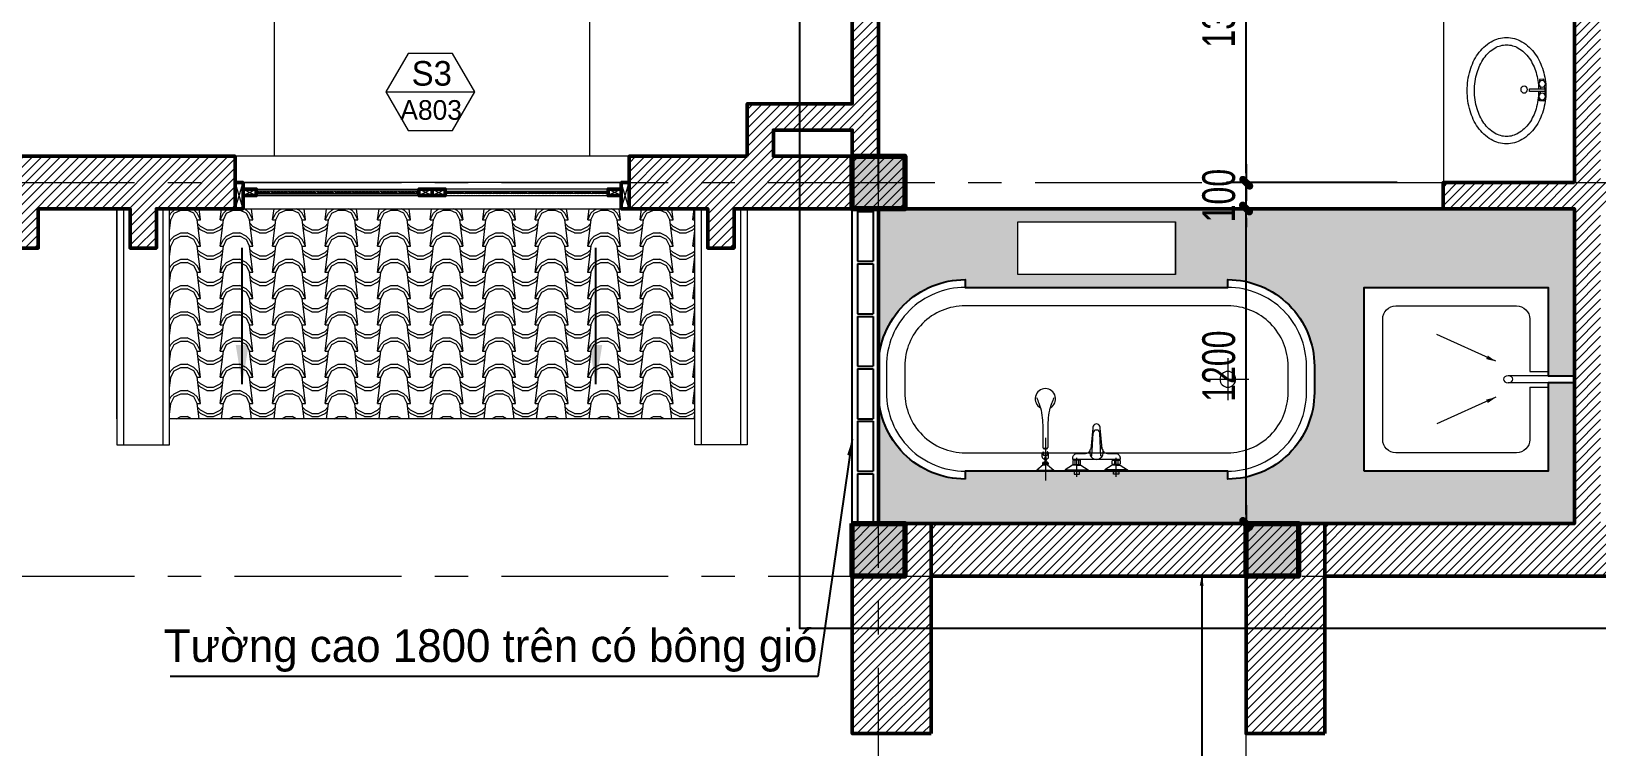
# Model space of a CAD drawing. Header units: inches. Extents: x 88947 to 296847, y 35049 to 161062.
# Drawn here: x 156321 to 162283, y 63057 to 65783 of the extents above; entities that cross this region are included whole.
import ezdxf
from ezdxf.enums import TextEntityAlignment as Align

# ---------------------------------------------------------------- set-up
doc = ezdxf.new("R2010")
doc.units = ezdxf.units.IN
doc.header["$MEASUREMENT"] = 0
doc.header["$PDMODE"] = 1
doc.linetypes.add('ACAD_ISO03W100', pattern=[30, 12, -18])
doc.linetypes.add('CENTER', pattern=[50.8, 31.75, -6.35, 6.35, -6.35])
for name, color, linetype, lineweight in [('A-Dims', 145, 'Continuous', 25), ('CUA', 42, 'Continuous', 20), ('DIM', 7, 'Continuous', 25), ('DOOR', 142, 'Continuous', 15), ('HACTH', 8, 'Continuous', 5), ('HATCH', 8, 'Continuous', 5), ('KHUNG 1', 6, 'Continuous', 70), ('mb$0$CUA', 42, 'Continuous', 20), ('mb$0$HATCH', 69, 'Continuous', 15), ('mb$0$net cat', 51, 'Continuous', 50), ('mb$0$net manh', 251, 'Continuous', 5), ('Net thay', 3, 'Continuous', 25), ('netthay', 254, 'Continuous', 25), ('THAY', 3, 'Continuous', 18), ('TRUC', 252, 'ACAD_ISO03W100', 13), ('TUONG', 4, 'Continuous', 50), ('vdung', 56, 'Continuous', 9)]:
    doc.layers.add(name, color=color, linetype=linetype, lineweight=lineweight)
doc.layers.add('text', color=2, linetype='Continuous')
doc.styles.add('FRANKO', font='VFRANKO.TTF')
doc.styles.add('KH-TEXT', font='VAVON.TTF')
doc.styles.add('VNI-HELVE-CONDENSE', font='VNARIAL.TTF', dxfattribs={"width": 0.7})
doc.dimstyles.new('TAS-100', dxfattribs={"dimscale": 50, "dimtxt": 2.5, "dimasz": 0.7, "dimexe": 1.5, "dimexo": 1.5, "dimgap": 0.8, "dimtad": 1, "dimdec": 0, "dimzin": 3, "dimdsep": 46, "dimtxsty": 'VNI-HELVE-CONDENSE', "dimblk": 'TICK', "dimcen": 2.5, "dimclrt": 71, "dimazin": 2, "dimtfac": 0.75, "dimtdec": 0, "dimtix": 1, "dimtmove": 2, "dimatfit": 2, "dimldrblk": 'TICK123', "dimfxl": 1.5, "dimtolj": 1, "dimtzin": 0, "dimarcsym": 0})
doc.dimstyles.new('TAS-50', dxfattribs={"dimscale": 25, "dimtxt": 2.5, "dimasz": 0.7, "dimexe": 1.5, "dimexo": 1.5, "dimgap": 0.8, "dimtad": 1, "dimdec": 0, "dimzin": 3, "dimdsep": 46, "dimtxsty": 'VNI-HELVE-CONDENSE', "dimblk": 'TICK', "dimcen": 2.5, "dimclrt": 71, "dimazin": 2, "dimtfac": 0.75, "dimtdec": 0, "dimtix": 1, "dimtmove": 2, "dimatfit": 2, "dimldrblk": 'TICK123', "dimfxl": 1.5, "dimtolj": 1, "dimtzin": 0, "dimarcsym": 0})
doc.dimstyles.new('TL 100', dxfattribs={"dimscale": 100, "dimtxt": 1.25, "dimasz": 0.5, "dimexe": 1, "dimexo": 1, "dimgap": 0.5, "dimtad": 1, "dimdec": 0, "dimzin": 3, "dimdsep": 46, "dimtxsty": 'VNI-HELVE-CONDENSE', "dimblk": 'DOT', "dimcen": 2, "dimclrt": 7, "dimazin": 2, "dimtfac": 0.75, "dimtdec": 0, "dimtix": 1, "dimtmove": 2, "dimatfit": 2, "dimfxl": 1.5, "dimtolj": 1, "dimtzin": 0, "dimarcsym": 0})
doc.dimstyles.new('TL 50', dxfattribs={"dimscale": 50, "dimtxt": 1.25, "dimasz": 0.5, "dimexe": 1, "dimexo": 1, "dimgap": 0.5, "dimtad": 1, "dimdec": 0, "dimzin": 3, "dimdsep": 46, "dimtxsty": 'VNI-HELVE-CONDENSE', "dimblk": 'DOT', "dimcen": 2, "dimclrt": 7, "dimazin": 2, "dimtfac": 0.75, "dimtdec": 0, "dimtix": 1, "dimtmove": 2, "dimatfit": 2, "dimfxl": 1.5, "dimtolj": 1, "dimtzin": 0, "dimarcsym": 0})

# ---------------------------------------------------------------- blocks, each defined once
blk = doc.blocks.new('A$C572C6810')
at = {"layer": 'mb$0$HATCH'}
h = blk.add_hatch(dxfattribs=at)
h.set_pattern_fill('ANSI32', color=256, style=0)
h.set_pattern_definition([(315, (-1420, -132.5), (-6.73519, -6.73519), []), (315, (-1415.51, -132.5), (-6.73519, -6.73519), [])])
h.paths.add_polyline_path([(-1420, -142.5), (-800, -142.5), (-800, -132.5), (-1420, -132.5)])
h = blk.add_hatch(dxfattribs=at)
h.set_pattern_fill('ANSI32', color=256, style=0)
h.set_pattern_definition([(225, (-80, -132.5), (6.73519, -6.73519), []), (225, (-84.49, -132.5), (6.73519, -6.73519), [])])
h.paths.add_polyline_path([(-80, -142.5), (-700, -142.5), (-700, -132.5), (-80, -132.5)])
at = {"layer": 'mb$0$CUA'}
for points in [[(-1500, -200), (0, -200), (0, 0), (-1500, 0)], [(-30, -200), (-30, -100), (-1470, -100), (-1470, -200)], [(-30, -150), (-30, -100), (-1470, -100), (-1470, -150)], [(-750, -125), (-750, -150), (-1420, -150), (-1420, -125)], [(-1420, -142.5), (-800, -142.5), (-800, -132.5), (-1420, -132.5)], [(-750, -125), (-750, -150), (-80, -150), (-80, -125)], [(-80, -142.5), (-700, -142.5), (-700, -132.5), (-80, -132.5)]]:
    blk.add_lwpolyline(points, close=True, dxfattribs=at)
at = {"layer": 'mb$0$net cat'}
for points in [[(-1500, -200), (-1500, -100), (-1470, -100), (-1470, -200)], [(0, -200), (0, -100), (-30, -100), (-30, -200)], [(-1470, -125), (-1470, -150), (-1420, -150), (-1420, -125)], [(-750, -125), (-750, -150), (-800, -150), (-800, -125)], [(-750, -125), (-750, -150), (-700, -150), (-700, -125)], [(-30, -125), (-30, -150), (-80, -150), (-80, -125)]]:
    blk.add_lwpolyline(points, close=True, dxfattribs=at)
at = {"layer": 'mb$0$net manh'}
for points in [[(-1500, -200), (-1470, -100)], [(-1470, -200), (-1500, -100)], [(0, -200), (-30, -100)], [(-30, -200), (0, -100)], [(-1470, -150), (-1420, -125)], [(-1470, -125), (-1420, -150)], [(-750, -150), (-800, -125)], [(-750, -125), (-800, -150)], [(-750, -150), (-700, -125)], [(-750, -125), (-700, -150)], [(-30, -150), (-80, -125)], [(-30, -125), (-80, -150)]]:
    blk.add_lwpolyline(points, dxfattribs=at)
blk = doc.blocks.new('_Dot')
at = {"layer": 'netthay', "color": 0, "lineweight": -2}
blk.add_line((-0.5, 0), (-1, 0), dxfattribs=at)
at = {"layer": 'netthay', "color": 0, "const_width": 0.5}
blk.add_lwpolyline([(-0.25, 0, 1), (0.25, 0, 1)], format="xyb", close=True, dxfattribs=at)
blk = doc.blocks.new('KH-WIN')
blk.add_line((-4.52, 0), (4.52, 0))
blk.add_lwpolyline([(-2.26, 3.91), (-4.52, 0), (-2.26, -3.91), (2.26, -3.91), (4.52, 0), (2.26, 3.91)], close=True)
at = {"color": 3, "style": 'KH-TEXT'}
blk.add_attdef('SYMBOL', text='', height=2.5, dxfattribs=at).set_placement((0.15, 1.89), align=Align.MIDDLE_CENTER)
at = {"style": 'KH-TEXT'}
blk.add_attdef('TYPE', text='', height=2, dxfattribs=at).set_placement((0.09, -1.83), align=Align.MIDDLE_CENTER)
blk = doc.blocks.new('TICK')
at = {"layer": 'A-Dims', "color": 1}
for p, q in [((-2, 0), (2, 0)), ((0, 1.5), (0, -1.5))]:
    blk.add_line(p, q, dxfattribs=at)
at = {"layer": 'A-Dims', "color": 1, "const_width": 0.788}
blk.add_lwpolyline([(-0.33, -0.35), (0.38, 0.38)], dxfattribs=at)
at = {"layer": 'A-Dims', "color": 1, "const_width": 0.394}
for points in [[(0.24, 0.52, -0.414214), (0.52, 0.52, -1)], [(0.52, 0.52, -0.414214), (0.52, 0.24, -1)], [(-0.47, -0.21, 0.414214), (-0.47, -0.49, 1)], [(-0.47, -0.49, 0.414214), (-0.19, -0.49, 1)]]:
    blk.add_lwpolyline(points, format="xyb", dxfattribs=at)
blk = doc.blocks.new('TICK123')
at = {"layer": 'A-Dims', "color": 1}
blk.add_lwpolyline([(0.05, 0, 0, 0.84, 0), (-2.11, 0, 8.4, 8.4, 0)], format="xyseb", dxfattribs=at)
blk = doc.blocks.new('A$C03A4483D')
at = {"layer": 'HATCH'}
h = blk.add_hatch(dxfattribs=at)
h.set_pattern_fill('ANSI31', color=256, scale=200, style=0)
h.set_pattern_definition([(45, (1e-08, -1500), (-17.6777, 17.6777), [])])
h.paths.add_polyline_path([(200, -2000), (-100, -2000), (-100, -1200), (200, -1200)])
h = blk.add_hatch(dxfattribs=at)
h.set_pattern_fill('ANSI31', color=256, scale=200, style=0)
h.set_pattern_definition([(45, (1500, -1500), (-17.6777, 17.6777), [])])
h.paths.add_polyline_path([(1700, -2000), (1400, -2000), (1400, -1200), (1700, -1200)])
h = blk.add_hatch(dxfattribs=at)
h.set_pattern_fill('ANSI31', color=256, scale=200, style=0)
h.set_pattern_definition([(45, (3500, -1500), (-17.6777, 17.6777), [])])
h.paths.add_polyline_path([(3700, -2000), (4000, -2000), (4000, -1200), (3700, -1200)])
h = blk.add_hatch(dxfattribs=at)
h.set_pattern_fill('ANSI31', color=256, scale=200, style=0)
h.set_pattern_definition([(135, (5400, -1500), (17.6777, 17.6777), [])])
h.paths.add_polyline_path([(5200, -2000), (5500, -2000), (5500, -1200), (5200, -1200)])
at = {"layer": 'KHUNG 1'}
for points in [[(-100, -1200), (100, -1200), (100, -1400), (-100, -1400)], [(1400, -1200), (1600, -1200), (1600, -1400), (1400, -1400)], [(3800, -1200), (4000, -1200), (4000, -1400), (3800, -1400)], [(4000, -1200), (3800, -1200), (3800, -1400), (4000, -1400)], [(5500, -1200), (5300, -1200), (5300, -1400), (5500, -1400)]]:
    blk.add_lwpolyline(points, close=True, dxfattribs=at)
for points in [[(-100, -1400), (100, -1400), (-100, -1200), (100, -1200)], [(1400, -1400), (1600, -1400), (1400, -1200), (1600, -1200)], [(3800, -1400), (4000, -1400), (3800, -1200), (4000, -1200)], [(4000, -1400), (3800, -1400), (4000, -1200), (3800, -1200)], [(5500, -1400), (5300, -1400), (5500, -1200), (5300, -1200)]]:
    blk.add_solid(points, dxfattribs=at)
at = {"layer": 'TUONG'}
for points in [[(200, -2000), (-100, -2000), (-100, -1200), (200, -1200)], [(1700, -2000), (1400, -2000), (1400, -1200), (1700, -1200)], [(3700, -2000), (4000, -2000), (4000, -1200), (3700, -1200)], [(5200, -2000), (5500, -2000), (5500, -1200), (5200, -1200)]]:
    blk.add_lwpolyline(points, close=True, dxfattribs=at)
blk = doc.blocks.new('vtt2')
for p, q in [((-10.1, 0), (10.1, 0)), ((10.1, 0), (10.1, -10.1)), ((139.9, 0), (139.9, -10.1)), ((160.1, 0), (139.9, 0)), ((-43.6, -15.6), (-43.6, -11)), ((-43.6, -11), (43.6, -11)), ((-15.7, -33.5), (-43.6, -15.6)), ((-43.6, -15.6), (43.6, -15.6)), ((0, -33.5), (-15.7, -33.5)), ((-14.8, -50.8), (-14.8, -38.7)), ((-13, -36.7), (-13.6, -33.5)), ((-12.8, -36.7), (-9.6, -36.7)), ((10.1, -10.1), (-10.1, -10.1)), ((-9.1, -55.9), (-9.1, -52.7)), ((-6.9, -52.1), (-6.9, -37.3)), ((-4.3, -36.7), (4.3, -36.7)), ((4.3, -52.8), (-4.3, -52.8)), ((0, -33.5), (15.7, -33.5)), ((6.9, -52.1), (6.9, -37.3)), ((9.1, -55.9), (9.1, -52.7)), ((9.6, -36.7), (12.8, -36.7)), ((12.8, -52.8), (9.6, -52.8)), ((13, -36.7), (13.6, -33.5)), ((14.8, -38.7), (14.8, -50.8)), ((15.7, -33.5), (43.6, -15.6)), ((43.6, -15.6), (43.6, -11)), ((106.4, -15.6), (106.4, -11)), ((193.6, -11), (106.4, -11)), ((134.3, -33.5), (106.4, -15.6)), ((193.6, -15.6), (106.4, -15.6)), ((150, -33.5), (134.3, -33.5)), ((135.2, -38.7), (135.2, -50.8)), ((137, -36.7), (136.4, -33.5)), ((140.4, -36.7), (137.2, -36.7)), ((137.2, -52.8), (140.4, -52.8)), ((139.9, -10.1), (160.1, -10.1)), ((140.9, -55.9), (140.9, -52.7)), ((143.1, -52.1), (143.1, -37.3)), ((154.3, -36.7), (145.7, -36.7)), ((145.7, -52.8), (154.3, -52.8)), ((150, -33.5), (165.7, -33.5)), ((156.9, -52.1), (156.9, -37.3)), ((159.1, -55.9), (159.1, -52.7)), ((162.8, -36.7), (159.6, -36.7)), ((163, -36.7), (163.6, -33.5)), ((164.8, -50.8), (164.8, -38.7)), ((165.7, -33.5), (193.6, -15.6)), ((193.6, -15.6), (193.6, -11)), ((237.1, -15.3), (237.1, -11)), ((301.9, -11), (237.1, -11)), ((260.9, -34.8), (237.1, -15.3)), ((301.9, -15.3), (237.1, -15.3)), ((280.5, -36.6), (258.5, -36.6)), ((258.5, -43.3), (258.5, -36.6)), ((258.5, -43.3), (280.5, -43.3)), ((260.9, -34.8), (269.5, -34.8)), ((260.9, -45.1), (269.5, -45.1)), ((265.7, -59.9), (267.2, -47.3)), ((278.1, -34.8), (269.5, -34.8)), ((278.1, -45.1), (269.5, -45.1)), ((273.3, -59.9), (271.8, -47.3)), ((278.1, -34.8), (301.9, -15.3)), ((280.5, -43.3), (280.5, -36.6)), ((301.9, -15.3), (301.9, -11)), ((57.9, -68.1), (62.6, -155.9)), ((92.1, -68.1), (87.4, -155.9)), ((257, -65), (257, -78.4)), ((282, -65), (282, -78.4))]:
    blk.add_line(p, q)
at = {"linetype": 'Continuous'}
for p, q in [((0, 10.9), (0, -62.4)), ((150, 10.9), (150, -62.4)), ((269.5, -138.3), (269.5, 24)), ((259.5, -43.3), (259.5, -36.6)), ((260.5, -43.3), (260.5, -36.6)), ((261.5, -43.3), (261.5, -36.6)), ((262.5, -43.3), (262.5, -36.6)), ((263.5, -43.3), (263.5, -36.6)), ((264.5, -43.3), (264.5, -36.6)), ((265.5, -43.3), (265.5, -36.6)), ((266.5, -43.3), (266.5, -36.6)), ((267.5, -43.3), (267.5, -36.6)), ((268.5, -43.3), (268.5, -36.6)), ((269.5, -43.3), (269.5, -36.6)), ((270.5, -43.3), (270.5, -36.6)), ((271.5, -43.3), (271.5, -36.6)), ((272.5, -43.3), (272.5, -36.6)), ((273.5, -43.3), (273.5, -36.6)), ((274.5, -43.3), (274.5, -36.6)), ((275.5, -43.3), (275.5, -36.6)), ((276.5, -43.3), (276.5, -36.6)), ((277.5, -43.3), (277.5, -36.6)), ((278.5, -43.3), (278.5, -36.6)), ((279.5, -43.3), (279.5, -36.6)), ((262.9, -85.1), (262.9, -73.3)), ((276.1, -85.1), (276.1, -73.3))]:
    blk.add_line(p, q, dxfattribs=at)
for points in [[(-10.1, -10.1), (-10.1, 0)], [(160.1, -10.1), (160.1, 0)]]:
    blk.add_lwpolyline(points)
for points in [[(-9.6, -52.8), (-12.8, -52.8, -0.414214), (-14.8, -50.8)], [(52.9, -94.7, -0.076151), (50, -87.5, 0.253452), (33.2, -78.4), (1.3, -78.4, -0.414214), (-14.7, -62.4), (-14.7, -55.9), (164.7, -55.9), (164.7, -62.4, -0.414214), (148.7, -78.4), (116.8, -78.4, 0.253452), (100, -87.5, -0.076151), (97.1, -94.7)], [(159.6, -52.8), (162.8, -52.8, 0.414214), (164.8, -50.8)], [(266, -57.5, 0.018576), (264.5, -57.8, 0.076901), (260.7, -59.4, 0.107156), (257.9, -62.2, 0.146395), (257, -65, 0.146395)], [(282, -65, 0.146395), (281.1, -62.2, 0.107156), (278.3, -59.4, 0.076901), (274.5, -57.8, 0.018576), (273, -57.5, 0.063925)], [(53.1, -96.3), (61.4, -174.7, 1.184895), (88.6, -174.7), (97, -94.9)], [(261.6, -99.8, 0.24616), (259.5, -102.6), (259.5, -176.9, -0.04738), (251, -252.2, 3.957386), (288, -252.2, -0.04738), (279.5, -176.9), (279.5, -102.6, 0.182299), (278.2, -100.3, 0.036518), (277.4, -96.9, 0.144549), (261.6, -96.9, 0.036518), (260.8, -100.3)], [(269.5, -70.5, 0.063925), (264.5, -71.2, 0.076901), (260.7, -72.8, 0.107156), (257.9, -75.6, 0.146395), (257, -78.4, 0.146395), (257.9, -81.2, 0.107156), (260.7, -83.9, 0.045668), (262.9, -85.1, 0.063925)], [(276.1, -85.1, 0.045668), (278.3, -83.9, 0.107156), (281.1, -81.2, 0.146395), (282, -78.4, 0.146395), (281.1, -75.6, 0.107156), (278.3, -72.8, 0.076901), (274.5, -71.2, 0.063925), (269.5, -70.5, 0.063925)]]:
    blk.add_lwpolyline(points, format="xyb")
for points in [[(269.5, -72, 0.063925), (264.9, -72.6, 0.076901), (261.5, -74.1, 0.107156), (259.1, -76.4, 0.146395), (258.5, -78.4, 0.146395), (259.1, -80.3, 0.107156), (261.5, -82.7, 0.033209), (262.9, -83.4, 0.063925)], [(276.1, -83.4, 0.033209), (277.5, -82.7, 0.107156), (279.9, -80.3, 0.146395), (280.5, -78.4, 0.146395), (279.9, -76.4, 0.107156), (277.5, -74.1, 0.076901), (274.1, -72.6, 0.063925), (269.5, -72, 0.063925)]]:
    blk.add_lwpolyline(points, format="xyb", dxfattribs=at)
for centre, radius, start, end in [((-12.8, -38.7), 2, 90, 180), ((-22.8, -97.2), 61.9, 75.17338, 77.7048), ((-22.8, 7.7), 61.9, 282.2952, 284.82662), ((8.9, -97.2), 61.9, 102.2952, 104.82662), ((8.9, 7.7), 61.9, 255.17338, 257.7048), ((-8.9, -97.2), 61.9, 75.17338, 77.7048), ((-8.9, 7.7), 61.9, 282.2952, 284.82662), ((22.8, -97.2), 61.9, 102.2952, 104.82662), ((22.8, 7.7), 61.9, 255.17338, 257.7048), ((12.8, -38.7), 2, 0, 90), ((12.8, -50.8), 2, 270, 0), ((75, -81.6), 25.7, 346.81476, 193.18524), ((137.2, -38.7), 2, 90, 180), ((137.2, -50.8), 2, 180, 270), ((127.2, -97.2), 61.9, 75.17338, 77.7048), ((127.2, 7.7), 61.9, 282.2952, 284.82662), ((158.9, -97.2), 61.9, 102.2952, 104.82662), ((158.9, 7.7), 61.9, 255.17338, 257.7048), ((141.1, -97.2), 61.9, 75.17338, 77.7048), ((141.1, 7.7), 61.9, 282.2952, 284.82662), ((172.8, -97.2), 61.9, 102.2952, 104.82662), ((172.8, 7.7), 61.9, 255.17338, 257.7048), ((162.8, -38.7), 2, 0, 90), ((261.3, -36.3), 1.64, 104.04866, 187.50649), ((261.3, -43.6), 1.64, 172.49351, 255.95134), ((269.1, -43.3), 4.42, 204.18155, 274.5789), ((269.9, -43.3), 4.42, 265.4211, 335.81845), ((277.7, -36.3), 1.64, 352.49351, 75.95134), ((277.7, -43.6), 1.64, 284.04866, 7.50649), ((75, -81.6), 25.7, 210.60404, 233.59857), ((33.2, -98.4), 20, 6.01469, 10.67815), ((75, -81.6), 25.7, 306.40143, 329.39596), ((116.8, -98.4), 20, 169.32185, 173.98531), ((269.5, -126.6), 28, 73.54982, 106.45018), ((268, -60.2), 2.4, 173.05359, 247.30921), ((269.5, -56.7), 6.2, 247.30921, 292.69079), ((271, -60.2), 2.4, 292.69079, 6.94641), ((275.8, -103.2), 3.78, 49.83614, 63.82585), ((75, -155.3), 12.4, 183.07101, 356.92899), ((-23251, 9104.2), 25297.4, 338.19981, 338.25273), ((31.2, -193.6), 227.5, 340.69292, 344.59806), ((-141.1, -169.6), 400.7, 347.84108, 348.1128), ((680.1, -169.6), 400.7, 191.8872, 192.15892), ((507.8, -193.6), 227.5, 195.40194, 199.30708), ((23790, 9104.2), 25297.4, 201.74727, 201.80019)]:
    blk.add_arc(centre, radius, start, end)
blk = doc.blocks.new('A$C3CB60EA6')
at = {"layer": 'HACTH'}
for points in [[(-1550, -520), (-1550, -680)], [(-1470, -600), (-1630, -600)]]:
    blk.add_lwpolyline(points, dxfattribs=at)
blk.add_circle((-1550, -600), 30, dxfattribs=at)
at = {"layer": 'vdung'}
for points in [[(-1550, -980, -0.414214), (-1880, -650), (-1880, -550, -0.414214), (-1550, -220)], [(-550, -980, 0.414214), (-220, -650), (-220, -550, 0.414214), (-550, -220)]]:
    blk.add_lwpolyline(points, format="xyb", dxfattribs=at)
for points in [[(-1550, -250), (-1550, -220)], [(-550, -250), (-550, -220)], [(-1550, -250), (-1550, -250)], [(-550, -250), (-550, -250)], [(-1550, -980), (-1550, -950)], [(-550, -980), (-550, -950)]]:
    blk.add_lwpolyline(points, dxfattribs=at)
for points in [[(-1550, -250), (-550, -250, -0.414214), (-250, -550), (-250, -650, -0.414214), (-550, -950), (-1550, -950, -0.414214), (-1850, -650), (-1850, -550, -0.414214)], [(-1550, -320), (-550, -320, -0.414214), (-320, -550), (-320, -650, -0.414214), (-550, -880), (-1550, -880, -0.414214), (-1780, -650), (-1780, -550, -0.414214)]]:
    blk.add_lwpolyline(points, format="xyb", close=True, dxfattribs=at)
at = {"layer": 'vdung', "xscale": -1, "rotation": 180}
blk.add_blockref('vtt2', (-1125, -961), dxfattribs=at)
blk = doc.blocks.new('*D615')
at = {"layer": 'Defpoints', "color": 0}
for p in [(160947.7, 65106.8), (161697.7, 65106.8), (161597.7, 63906.8)]:
    blk.add_point(p, dxfattribs=at)
at = {"layer": 'DIM', "color": 0, "lineweight": -2}
for p, q in [((161622.7, 65106.8), (160872.7, 65106.8)), ((160947.7, 63941.8), (160947.7, 65071.8)), ((161522.7, 63906.8), (160872.7, 63906.8))]:
    blk.add_line(p, q, dxfattribs=at)
at = {"layer": 'DIM', "color": 0, "lineweight": -2, "xscale": 35, "yscale": 35, "zscale": 35}
for p, rotation in [((160947.7, 65106.8), 90), ((160947.7, 63906.8), 270)]:
    blk.add_blockref('TICK', p, dxfattribs=dict(at, rotation=rotation))
at = {"layer": 'DIM', "color": 71, "insert": (160844, 64506.8), "char_height": 125, "attachment_point": 5, "rotation": 90, "style": 'VNI-HELVE-CONDENSE'}
blk.add_mtext('\\A1;1200', dxfattribs=at)
blk = doc.blocks.new('*D616')
at = {"layer": 'Defpoints', "color": 0}
for p in [(160947.7, 65206.8), (161597.7, 65206.8), (161697.7, 65106.8)]:
    blk.add_point(p, dxfattribs=at)
at = {"layer": 'DIM', "color": 0, "lineweight": -2}
for p, q in [((160947.7, 65241.8), (160947.7, 65276.8)), ((161522.7, 65206.8), (160872.7, 65206.8)), ((160947.7, 65106.8), (160947.7, 65206.8)), ((161622.7, 65106.8), (160872.7, 65106.8)), ((160947.7, 65071.8), (160947.7, 65036.8))]:
    blk.add_line(p, q, dxfattribs=at)
at = {"layer": 'DIM', "color": 0, "lineweight": -2, "xscale": 35, "yscale": 35, "zscale": 35}
for p, rotation in [((160947.7, 65206.8), 270), ((160947.7, 65106.8), 90)]:
    blk.add_blockref('TICK', p, dxfattribs=dict(at, rotation=rotation))
at = {"layer": 'DIM', "color": 71, "insert": (160844, 65156.8), "char_height": 125, "attachment_point": 5, "rotation": 90, "style": 'VNI-HELVE-CONDENSE'}
blk.add_mtext('\\A1;100', dxfattribs=at)
blk = doc.blocks.new('*D617')
at = {"layer": 'Defpoints', "color": 0}
for p in [(160947.7, 66506.8), (161597.7, 66506.8), (161597.7, 65206.8)]:
    blk.add_point(p, dxfattribs=at)
at = {"layer": 'DIM', "color": 0, "lineweight": -2}
for p, q in [((161522.7, 66506.8), (160872.7, 66506.8)), ((160947.7, 65241.8), (160947.7, 66471.8)), ((161522.7, 65206.8), (160872.7, 65206.8))]:
    blk.add_line(p, q, dxfattribs=at)
at = {"layer": 'DIM', "color": 0, "lineweight": -2, "xscale": 35, "yscale": 35, "zscale": 35}
for p, rotation in [((160947.7, 66506.8), 90), ((160947.7, 65206.8), 270)]:
    blk.add_blockref('TICK', p, dxfattribs=dict(at, rotation=rotation))
at = {"layer": 'DIM', "color": 71, "insert": (160843.9, 65856.8), "char_height": 125, "attachment_point": 5, "rotation": 90, "style": 'VNI-HELVE-CONDENSE'}
blk.add_mtext('\\A1;1300', dxfattribs=at)
blk = doc.blocks.new('*D621')
at = {"layer": 'Defpoints', "color": 0}
for p in [(159547.7, 67537.2), (159447.7, 67206.8), (159547.7, 65106.8)]:
    blk.add_point(p, dxfattribs=at)
at = {"layer": 'DIM', "color": 0, "lineweight": -2}
for p, q in [((159447.7, 67281.8), (159447.7, 67612.2)), ((159547.7, 65181.8), (159547.7, 67612.2)), ((159412.7, 67537.2), (159377.7, 67537.2)), ((159447.7, 67537.2), (159547.7, 67537.2)), ((159582.7, 67537.2), (159617.7, 67537.2))]:
    blk.add_line(p, q, dxfattribs=at)
at = {"layer": 'DIM', "color": 0, "lineweight": -2, "xscale": 35, "yscale": 35, "zscale": 35}
blk.add_blockref('TICK', (159447.7, 67537.2), dxfattribs=at)
at = {"layer": 'DIM', "color": 0, "lineweight": -2, "xscale": 35, "yscale": 35, "zscale": 35, "rotation": 180}
blk.add_blockref('TICK', (159547.7, 67537.2), dxfattribs=at)
at = {"layer": 'DIM', "color": 71, "insert": (159497.7, 67640.9), "char_height": 125, "attachment_point": 5, "style": 'VNI-HELVE-CONDENSE'}
blk.add_mtext('\\A1;100', dxfattribs=at)
blk = doc.blocks.new('*D622')
at = {"layer": 'Defpoints', "color": 0}
for p in [(160497.7, 67537.2), (160497.7, 67206.8), (159547.7, 65106.8)]:
    blk.add_point(p, dxfattribs=at)
at = {"layer": 'DIM', "color": 0, "lineweight": -2}
for p, q in [((159547.7, 65181.8), (159547.7, 67612.2)), ((160497.7, 67281.8), (160497.7, 67612.2)), ((159582.7, 67537.2), (160462.7, 67537.2))]:
    blk.add_line(p, q, dxfattribs=at)
at = {"layer": 'DIM', "color": 0, "lineweight": -2, "xscale": 35, "yscale": 35, "zscale": 35, "rotation": 180}
blk.add_blockref('TICK', (159547.7, 67537.2), dxfattribs=at)
at = {"layer": 'DIM', "color": 0, "lineweight": -2, "xscale": 35, "yscale": 35, "zscale": 35}
blk.add_blockref('TICK', (160497.7, 67537.2), dxfattribs=at)
at = {"layer": 'DIM', "color": 71, "insert": (160022.7, 67640.9), "char_height": 125, "attachment_point": 5, "style": 'VNI-HELVE-CONDENSE'}
blk.add_mtext('\\A1;950', dxfattribs=at)
blk = doc.blocks.new('C DDFFG')
for p, q in [((1786473.1, 1255891.7), (1786475.7, 1255913.5)), ((1786483.7, 1255890.4), (1786473.1, 1255891.7)), ((1786475.7, 1255913.5), (1786486.7, 1255912.2)), ((1786510, 1255909.4), (1786522.2, 1255907.9)), ((1786522.2, 1255885.8), (1786522.2, 1255963.2)), ((1786522.2, 1255963.2), (1786535, 1255963.2)), ((1786535, 1255963.2), (1786535, 1255885.8)), ((1786547.3, 1255909.4), (1786535, 1255907.9)), ((1786581.5, 1255913.5), (1786570.5, 1255912.2)), ((1786573.6, 1255890.4), (1786584.2, 1255891.7)), ((1786584.2, 1255891.7), (1786581.5, 1255913.5)), ((1786522.2, 1255885.8), (1786507.8, 1255887.5)), ((1786536.1, 1255880.6), (1786521.8, 1255880.4)), ((1786535, 1255885.8), (1786522.2, 1255885.8)), ((1786535, 1255885.8), (1786549.4, 1255887.5))]:
    blk.add_line(p, q)
at = {"extrusion": (0, 0, -1)}
for centre, major_axis, start_param, end_param in [((1786466.1, 1256044.9), (-152, -152), 1.319717, 1.745469), ((1786502.2, 1255993.2), (-196.6, 196.6), 0.174672, 0.503187), ((1786502.2, 1255993.2), (-170.6, -170.6), 1.745469, 2.073984), ((1786525.9, 1255911.7), (-256.6, 256.6), 0.503187, 0.785398), ((1786525.9, 1255911.7), (-230.7, 230.7), 0.503187, 0.785398), ((1786525.9, 1255911.7), (-256.6, -256.6), 2.356194, 2.638405), ((1786525.9, 1255911.7), (-230.7, -230.7), 2.356194, 2.638405), ((1786549.5, 1255993.2), (-170.6, 170.6), 1.067609, 1.396124), ((1786549.5, 1255993.2), (-196.6, -196.6), 2.638405, 2.96692), ((1786585.7, 1256044.9), (-152, 152), 1.396124, 1.821875), ((1786410.9, 1256077.5), (-106.7, 106.7), -0.785398, -0.251079), ((1786410.9, 1256077.5), (-80.8, 80.8), -0.785398, -0.251079), ((1786466.1, 1256044.9), (-126.1, 126.1), -0.251079, 0.174672), ((1786585.7, 1256044.9), (-126.1, -126.1), 2.96692, 3.392672), ((1786640.8, 1256077.5), (-80.8, 80.8), 1.821875, 2.356194), ((1786640.8, 1256077.5), (-106.7, 106.7), 1.821875, 2.356194), ((1786410.9, 1256077.5), (-106.7, 106.7), -1.319717, -0.785398), ((1786410.9, 1256077.5), (-80.8, -80.8), 0.251079, 0.785398), ((1786640.8, 1256077.5), (-80.8, 80.8), 2.356194, 2.890514), ((1786640.8, 1256077.5), (-106.7, -106.7), 3.926991, 4.46131), ((1786466.1, 1256110.1), (-152, 152), 4.537717, 4.963468), ((1786466.1, 1256110.1), (-126.1, 126.1), 4.537717, 4.963468), ((1786531.2, 1255990), (-11.9, 11.9), -0.785398, 5.497787), ((1786585.7, 1256110.1), (-126.1, -126.1), 4.46131, 4.887061), ((1786585.7, 1256110.1), (-152, -152), 4.46131, 4.887061), ((1786502.2, 1256161.8), (-196.6, 196.6), 4.209202, 4.537717), ((1786502.2, 1256161.8), (-170.6, 170.6), 4.209202, 4.537717), ((1786525.9, 1256243.3), (-256.6, -256.6), 5.508997, 5.779998), ((1786525.9, 1256243.3), (-230.7, -230.7), 5.508997, 5.779998), ((1786497, 1255899.6), (-11.5, -11.5), 0.785398, 7.068583), ((1786525.9, 1256243.3), (-230.7, -230.7), 5.215576, 5.46972), ((1786525.9, 1256243.3), (-256.6, -256.6), 5.215576, 5.46972), ((1786560.2, 1255899.6), (-11.5, -11.5), 0.785398, 7.068583), ((1786549.5, 1256161.8), (-170.6, -170.6), 4.887061, 5.215576), ((1786549.5, 1256161.8), (-196.6, -196.6), 4.887061, 5.215576)]:
    blk.add_ellipse(centre, major_axis=major_axis, ratio=1, start_param=start_param, end_param=end_param, dxfattribs=at)
blk = doc.blocks.new('A$C6CE5165B')
at = {"layer": 'vdung', "ltscale": 0.5}
for points in [[(100, -613), (100, -950), (800, -950), (800, -250), (100, -250), (100, -587)], [(170, -570), (100, -570)], [(170, -630), (100, -630)]]:
    blk.add_lwpolyline(points, dxfattribs=at)
blk.add_lwpolyline([(170, -630), (170, -830, 0.414214), (220, -880), (680, -880, 0.414214), (730, -830), (730, -370, 0.414214), (680, -320), (220, -320, 0.414214), (170, -370), (170, -570)], format="xyb", dxfattribs=at)
at = {"layer": 'vdung'}
for points in [[(0, -587), (252.1, -587)], [(0, -613), (252.1, -613)]]:
    blk.add_lwpolyline(points, dxfattribs=at)
blk.add_ellipse((252.1, -600), major_axis=(18.1, 0), ratio=0.718808, dxfattribs=at)
at = {"layer": 'HACTH'}
for points in [[(299, -531.4), (523.7, -429.8)], [(299, -668.6), (523.7, -770.2)]]:
    blk.add_leader(points, dimstyle='TAS-50', override={"dimgap": 0.8, "dimtad": 0}, dxfattribs=at)

msp = doc.modelspace()

# ---------------------------------------------------------------- hatches: boundary and pattern name
at = {"layer": 'HACTH'}
h = msp.add_hatch(dxfattribs=at)
h.set_pattern_fill('ANSI31', color=256, scale=200, style=0)
h.set_pattern_definition([(45, (161247.74, 63606.807), (-17.67767, 17.67767), [])])
h.paths.add_polyline_path([(162197.7, 65206.8), (162197.7, 66506.8), (161397.7, 66506.8), (161397.7, 66606.8), (161498.4, 66606.8), (161497.7, 66606.8), (162197.7, 66606.8), (162197.7, 67706.8), (162197.7, 68406.8), (162147.7, 68406.8), (162147.7, 68506.8), (162347.7, 68506.8), (162347.7, 68406.8), (162297.7, 68406.8), (162297.7, 67706.8), (162297.7, 66606.8), (162997.7, 66606.8), (162997.1, 66606.8), (163097.7, 66606.8), (163097.7, 66506.8), (162297.7, 66506.8), (162297.7, 65206.8), (162797.7, 65206.8), (162797.7, 65106.8), (162297.7, 65106.8), (162297.7, 63906.8), (163247.7, 63906.8), (163247.7, 63706.8), (161247.7, 63706.8), (161247.7, 63906.8), (162197.7, 63906.8), (162197.7, 65106.8), (161697.7, 65106.8), (161697.7, 65206.8)])
h = msp.add_hatch(dxfattribs=at)
h.set_pattern_fill('ANSI31', color=256, scale=200, style=0)
h.set_pattern_definition([(45, (158597.74, 64856.807), (-17.67767, 17.67767), [])])
h.paths.add_polyline_path([(159047.7, 65306.8), (159047.7, 65506.8), (159447.7, 65506.8), (159447.7, 67206.8), (159447.7, 67206.8), (159447.7, 67206.8), (159447.7, 67206.8), (159447.7, 67206.8), (159547.7, 67206.8), (159547.7, 66606.8), (160497.7, 66606.8), (160497.7, 67206.8), (160497.7, 67206.8), (160497.7, 67206.8), (160497.7, 67206.8), (160497.7, 67206.8), (160597.7, 67206.8), (160597.7, 66506.8), (159547.7, 66506.8), (159547.7, 65306.8), (159447.7, 65306.8), (159447.7, 65406.8), (159147.7, 65406.8), (159147.7, 65306.8), (159647.7, 65306.8), (159647.7, 65106.8), (158997.7, 65106.8), (158997.7, 64956.8), (158897.7, 64956.8), (158897.7, 65106.8), (158597.7, 65106.8), (158597.7, 65306.8)])
h = msp.add_hatch(dxfattribs=at)
h.set_pattern_fill('TILE_02', color=256, scale=100, style=0, pattern_type=2)
h.set_pattern_definition([(0, (82890.15, 48901.93), (200, 100), [25, -175]), (0, (82890.15, 48914.43), (200, 100), [25, -75]), (0, (82990.15, 48926.93), (200, 100), [25, -175]), (0, (82840.15, 48864.43), (200, 100), [12.5, -100, 12.5, -75]), (45, (82852.65, 48889.425), (0, 100.00003), [17.6777, -265.165]), (45, (82840.15, 48926.925), (0, 100.00003), [12.63, -270.2127]), (45, (82840.15, 48939.425), (0, 100.00003), [15.15, -267.6927]), (135, (82965.15, 48939.425), (0, 100.00003), [15.15, -267.6927]), (135, (82965.15, 48926.925), (0, 100.00003), [12.63, -270.2127]), (135, (82952.65, 48889.425), (0, 100.00003), [17.6777, -265.165]), (26.56505, (82865.15, 48889.425), (5e-05, 100), [27.9509, -195.6559]), (26.56505, (82865.15, 48901.925), (5e-05, 100), [27.9509, -195.6559]), (26.56505, (82815.15, 48914.425), (5e-05, 100), [27.9509, -195.6559]), (26.56505, (82815.15, 48926.925), (5e-05, 100), [27.9509, -195.6559]), (63.43495, (82840.147, 48864.425), (-4.5e-05, 100), [27.9509, -419.2627]), (63.43495, (82852.647, 48864.425), (-4.5e-05, 100), [27.9509, -419.2627]), (116.56505, (82952.647, 48864.425), (4.5e-05, 100), [27.9509, -419.2627]), (116.56505, (82965.147, 48864.425), (4.5e-05, 100), [27.9509, -419.2627]), (153.43495, (82940.15, 48889.425), (-5e-05, 100), [27.9509, -195.6559]), (153.43495, (82940.15, 48901.925), (-5e-05, 100), [27.9509, -195.6559]), (153.43495, (82990.15, 48914.425), (-5e-05, 100), [27.9509, -195.6559]), (153.43495, (82990.15, 48926.925), (-5e-05, 100), [27.9509, -195.6559]), (82.874984, (82840.147, 48864.425), (-2.54e-05, 100.0000155), [100.7782, -1511.6733]), (97.125016, (82965.147, 48864.425), (2.54e-05, 100.0000155), [100.7782, -1511.6733])])
h.paths.add_polyline_path([(158847.7, 65106.8), (158597.7, 65106.8), (157097.7, 65106.8), (156847.7, 65106.8), (156847.7, 64306.8), (158847.7, 64306.8)])
h = msp.add_hatch(dxfattribs=at)
h.set_pattern_fill('GRAVEL', color=256, scale=100, style=0)
h.set_pattern_definition([(311.9872, (162876.541, 63806.807), (799.999823, -900.000134), [13.4536, -1331.9088]), (355.0303, (162885.5413, 63796.807), (-1200.000105, 99.9991307), [23.0868, -2285.5925]), (47.4896, (162908.541, 63794.807), (-999.999072, -1100.000867), [16.2788, -1611.6032]), (272.7263, (162947.5413, 63769.807), (-99.999602, 2000.0000295), [21.0238, -2081.3558]), (247.1663, (162948.5413, 63748.807), (500.0009905, 1199.999641), [20.6155, -2040.9373]), (182.7263, (162940.5413, 63729.807), (2000.0000295, 99.999602), [21.0238, -2081.3558]), (142.3058, (162919.5413, 63728.8072), (1300.0007346, -999.9990405), [27.8029, -2752.4849]), (107.7447, (162897.5413, 63745.8072), (-700.0010763, 2199.999623), [26.2488, -2598.6321]), (58.5704, (162889.5413, 63770.807), (800.0008234, 1299.9995036), [21.095, -2088.4073]), (4.7636, (162900.541, 63788.807), (-1100.000095, -99.999153), [24.0832, -1180.0763]), (317.6026, (162924.5413, 63790.8072), (1200.000735, -1099.9992082), [31.1448, -3083.3375]), (41.1859, (162848.541, 63768.807), (700.000295, 599.999731), [10.63, -1052.3844]), (8.5308, (162856.5413, 63775.807), (-1299.9998285, -200.000791), [20.2237, -2002.1511]), (315, (162876.54, 63778.81), (1e-14, -100), [14.142, -127.2792]), (336.8014, (162883.541, 63790.807), (-499.999973, 200.000133), [7.6158, -753.9615]), (248.1986, (162890.541, 63787.807), (99.99999, 300.00003), [10.7703, -527.7462]), (149.0362, (162886.541, 63777.807), (-299.9998, 200.00025), [17.493, -565.6023]), (18.4349, (162871.54, 63786.807), (-200.00004, -99.99984), [12.649, -303.5787]), (163.6105, (162948.5413, 63787.807), (-1000.00022, 299.999271), [17.72, -1754.2845]), (109.6538, (162931.541, 63792.807), (399.999525, -1100.000214), [14.8661, -1471.7408]), (246.8014, (162871.541, 63806.807), (200.000133, 499.999973), [15.2315, -746.3458]), (196.3895, (162865.5413, 63792.807), (1000.00022, 299.999271), [17.72, -1754.2845]), (200.556, (162948.541, 63725.807), (500.000184, 199.9996), [17.088, -837.3124]), (245.2249, (162932.541, 63719.807), (499.999219, 1100.000342), [14.3178, -1417.4643]), (113.1986, (162870.541, 63706.807), (-200.000133, 499.999973), [15.2315, -746.3458]), (162.646, (162864.541, 63720.807), (1300.000202, -399.99945), [16.7631, -1659.5424]), (110.556, (162919.541, 63706.807), (199.9996, -500.000184), [8.544, -845.8564]), (78.6901, (162876.541, 63706.807), (99.99976, 400.00008), [5.099, -504.803]), (14.0362, (162877.541, 63711.807), (-300.00005, -99.9998), [20.6155, -391.695]), (353.991, (162897.5413, 63716.807), (-999.999975, 99.999932), [19.105, -1891.3923]), (236.3099, (162886.54, 63768.807), (100.00013, 199.99996), [14.4222, -346.133]), (186.8428, (162878.5413, 63756.8072), (-1699.9999365, -200.0008), [25.1794, -2492.7563]), (119.0546, (162853.541, 63753.807), (400.000003, -700.000038), [10.2956, -1019.2674]), (90, (162848.54, 63762.81), (100, 100), [6, -94]), (59.7436, (162899.541, 63719.807), (-399.999489, -700.000246), [13.8924, -1375.352]), (131.9872, (162906.541, 63731.807), (-799.999823, 900.000134), [26.9072, -1318.4552]), (180, (162888.54, 63751.81), (-100, 100), [26, -74]), (214.6952, (162862.541, 63751.807), (999.999426, 700.000861), [15.8114, -1565.3274]), (285.9454, (162849.541, 63742.807), (99.99999, -400.000013), [14.5602, -713.4508]), (332.354, (162853.5413, 63728.807), (1899.9995807, -1000.0007713), [23.7065, -2346.9474]), (4.5739, (162874.5413, 63717.8072), (1300.000056, 99.99948), [25.0799, -2482.9074])])
h.paths.add_polyline_path([(159548.5, 65106.8), (159548.5, 63906.8), (162197.7, 63906.8), (162197.7, 65106.8), (161748.5, 65106.8)])
edge = h.paths.add_edge_path()
edge.add_arc((159877.7, 64406.8), 330, 180, 270, ccw=False)
edge.add_line((159547.7, 64406.8), (159547.7, 64506.8))
edge.add_arc((159877.7, 64506.8), 330, 90, 180, ccw=False)
edge.add_line((159877.7, 64836.8), (159877.7, 64806.8))
edge.add_line((159877.7, 64806.8), (160877.7, 64806.8))
edge.add_line((160877.7, 64806.8), (160877.7, 64836.8))
edge.add_arc((160877.7, 64506.8), 330, 0, 90, ccw=False)
edge.add_line((161207.7, 64506.8), (161207.7, 64406.8))
edge.add_arc((160877.7, 64406.8), 330, -90, 0, ccw=False)
edge.add_line((160877.7, 64076.8), (160877.7, 64106.8))
edge.add_line((160877.7, 64106.8), (159877.7, 64106.8))
edge.add_line((159877.7, 64106.8), (159877.7, 64076.8))
h.paths.add_polyline_path([(161397.7, 64106.8), (161397.7, 64806.8), (162097.7, 64806.8), (162097.7, 64469.8), (162197.7, 64469.8), (162197.7, 64443.8), (162097.7, 64443.8), (162097.7, 64106.8)], flags=16)
h.paths.add_polyline_path([(160078.5, 64856.8), (160678.5, 64856.8), (160678.5, 65056.8), (160078.5, 65056.8)], flags=16)
h = msp.add_hatch(dxfattribs=at)
h.set_pattern_fill('ANSI31', color=256, scale=200, style=0)
h.set_pattern_definition([(45, (159747.74, 63706.807), (-17.67767, 17.67767), [])])
h.paths.add_polyline_path([(159747.7, 63906.8), (160947.7, 63906.8), (160947.7, 63706.8), (159747.7, 63706.8)])
at = {"layer": 'HATCH'}
h = msp.add_hatch(dxfattribs=at)
h.set_pattern_fill('ANSI31', color=256, scale=200, style=0)
h.set_pattern_definition([(45, (156022.74, 65106.807), (-17.67767, 17.67767), [])])
h.paths.add_polyline_path([(156247.7, 65306.8), (157097.7, 65306.8), (157097.7, 65106.8), (156797.7, 65106.8), (156797.7, 64956.8), (156697.7, 64956.8), (156697.7, 65106.8), (156347.7, 65106.8), (156347.7, 64956.8), (156047.7, 64956.8), (156047.7, 65306.8)])

# ---------------------------------------------------------------- linework, layer by layer
at = {"layer": 'Defpoints'}
for points in [[(159247.7, 67406.8), (162447.7, 67406.8), (162447.7, 63506.8), (159247.7, 63506.8)], [(159548.5, 65106.8), (159548.5, 63906.8), (162197.7, 63906.8), (162197.7, 65106.8), (161748.5, 65106.8), (161748.5, 65106.8)], [(161397.7, 64106.8), (161397.7, 64806.8), (162097.7, 64806.8), (162097.7, 64469.8), (162197.7, 64469.8), (162197.7, 64443.8), (162097.7, 64443.8), (162097.7, 64106.8), (161397.7, 64106.8)]]:
    msp.add_lwpolyline(points, close=True, dxfattribs=at)
msp.add_lwpolyline([(159877.7, 64076.8, -0.414214), (159547.7, 64406.8), (159547.7, 64506.8, -0.414214), (159877.7, 64836.8), (159877.7, 64806.8), (160877.7, 64806.8), (160877.7, 64836.8, -0.414214), (161207.7, 64506.8), (161207.7, 64406.8, -0.414214), (160877.7, 64076.8), (160877.7, 64106.8), (159877.7, 64106.8), (159877.7, 64076.8)], format="xyb", close=True, dxfattribs=at)
at = {"layer": 'KHUNG 1'}
msp.add_lwpolyline([(159447.7, 65306.8), (159647.7, 65306.8), (159647.7, 65106.8), (159447.7, 65106.8)], close=True, dxfattribs=at)
msp.add_solid([(159447.7, 65106.8), (159647.7, 65106.8), (159447.7, 65306.8), (159647.7, 65306.8)], dxfattribs=at)
at = {"layer": 'Net thay'}
msp.add_lwpolyline([(159447.7, 65106.8), (159547.7, 65106.8), (159547.7, 63906.8), (159447.7, 63906.8)], close=True, dxfattribs=at)
for points in [[(161597.7, 65106.8), (159547.7, 65106.8)], [(159467.7, 65096.8), (159467.7, 64906.8)], [(159467.7, 65096.8), (159527.7, 65096.8)], [(159527.7, 65096.8), (159527.7, 64906.8)], [(159467.7, 64906.8), (159527.7, 64906.8)], [(159467.7, 64896.8), (159467.7, 64706.8)], [(159467.7, 64896.8), (159527.7, 64896.8)], [(159527.7, 64896.8), (159527.7, 64706.8)], [(159467.7, 64706.8), (159527.7, 64706.8)], [(159467.7, 64696.8), (159467.7, 64506.8)], [(159467.7, 64696.8), (159527.7, 64696.8)], [(159527.7, 64696.8), (159527.7, 64506.8)], [(159467.7, 64506.8), (159527.7, 64506.8)], [(159467.7, 64496.8), (159467.7, 64306.8)], [(159467.7, 64496.8), (159527.7, 64496.8)], [(159527.7, 64496.8), (159527.7, 64306.8)], [(159467.7, 64306.8), (159527.7, 64306.8)], [(159467.7, 64296.8), (159467.7, 64106.8)], [(159467.7, 64296.8), (159527.7, 64296.8)], [(159527.7, 64296.8), (159527.7, 64106.8)], [(159467.7, 64106.8), (159527.7, 64106.8)], [(159467.7, 64096.8), (159467.7, 63906.8)], [(159467.7, 64096.8), (159527.7, 64096.8)], [(159527.7, 64096.8), (159527.7, 63906.8)], [(159467.7, 63906.8), (159527.7, 63906.8)]]:
    msp.add_lwpolyline(points, dxfattribs=at)
at = {"layer": 'THAY'}
for points in [[(156647.7, 64306.8), (156647.7, 65106.8)], [(156647.7, 65106.8), (156647.7, 64206.8), (156847.7, 64206.8), (156847.7, 65106.8)], [(156672.7, 65106.8), (156672.7, 64206.8)], [(156822.7, 65106.8), (156822.7, 64206.8)], [(159047.7, 65106.8), (159047.7, 64206.8), (158847.7, 64206.8), (158847.7, 65106.8)], [(158872.7, 65106.8), (158872.7, 64206.8)], [(159022.7, 65106.8), (159022.7, 64206.8)], [(159047.7, 65106.8), (159047.7, 64306.8)], [(158847.7, 64306.8), (156847.7, 64306.8)]]:
    msp.add_lwpolyline(points, dxfattribs=at)
at = {"layer": 'TRUC', "linetype": 'CENTER', "ltscale": 20}
for points in [[(159547.7, 61706.8), (159547.7, 74206.8)], [(160947.7, 61706.8), (160947.7, 74206.8)], [(154047.7, 65206.8), (170447.7, 65206.8)], [(154047.7, 63706.8), (170447.7, 63706.8)]]:
    msp.add_lwpolyline(points, dxfattribs=at)
at = {"layer": 'TUONG'}
for points in [[(162197.7, 65206.8), (162197.7, 66506.8), (161397.7, 66506.8), (161397.7, 66606.8), (161498.4, 66606.8), (161497.7, 66606.8), (162197.7, 66606.8), (162197.7, 67706.8), (162197.7, 67706.8), (162197.7, 67706.8), (162197.7, 67706.8), (162197.7, 67706.8), (162197.7, 67706.8), (162197.7, 68406.8), (162147.7, 68406.8), (162147.7, 68506.8), (162147.7, 68506.8), (162147.7, 68506.8), (162147.7, 68506.8), (162147.7, 68506.8), (162347.7, 68506.8)], [(159047.7, 65306.8), (159047.7, 65506.8), (159447.7, 65506.8), (159447.7, 67206.8)], [(159547.7, 66506.8), (159547.7, 65306.8), (159447.7, 65306.8), (159447.7, 65406.8), (159147.7, 65406.8), (159147.7, 65306.8), (159647.7, 65306.8), (159647.7, 65106.8), (158997.7, 65106.8), (158997.7, 64956.8), (158897.7, 64956.8), (158897.7, 65106.8), (158597.7, 65106.8), (158597.7, 65306.8), (159047.7, 65306.8)], [(159447.7, 65306.8), (159447.7, 65406.8)], [(156247.7, 65306.8), (157097.7, 65306.8), (157097.7, 65106.8), (156797.7, 65106.8), (156797.7, 64956.8), (156697.7, 64956.8), (156697.7, 65106.8), (156347.7, 65106.8), (156347.7, 64956.8), (156047.7, 64956.8), (156047.7, 65306.8), (156047.7, 65306.8), (156047.7, 65306.8), (156247.7, 65306.8), (156247.7, 65306.8)], [(163247.7, 63706.8), (161247.7, 63706.8), (161247.7, 63906.8), (162197.7, 63906.8), (162197.7, 65106.8), (161697.7, 65106.8), (161697.7, 65206.8), (162197.7, 65206.8)], [(162197.7, 65206.8), (162197.7, 65206.8), (162197.7, 65206.8)]]:
    msp.add_lwpolyline(points, dxfattribs=at)
for points in [[(162197.7, 63906.8), (162197.7, 65106.8), (159547.7, 65106.8), (159547.7, 63906.8)], [(159747.7, 63906.8), (160947.7, 63906.8), (160947.7, 63706.8), (159747.7, 63706.8)]]:
    msp.add_lwpolyline(points, close=True, dxfattribs=at)
at = {"layer": 'vdung', "ltscale": 0.5}
msp.add_lwpolyline([(162198.7, 66506.8), (161698.7, 66506.8), (161698.7, 65206.8), (162198.7, 65206.8)], close=True, dxfattribs=at)
at = {"layer": 'vdung'}
for points in [[(158447.7, 65306.8), (157247.7, 65306.8), (157247.7, 65906.8), (158447.7, 65906.8)], [(160077.7, 65056.8), (160677.7, 65056.8), (160677.7, 64856.8), (160077.7, 64856.8)], [(160078.5, 65056.8), (160678.5, 65056.8), (160678.5, 64856.8), (160078.5, 64856.8)]]:
    msp.add_lwpolyline(points, close=True, dxfattribs=at)

# ---------------------------------------------------------------- block references
at = {"layer": 'CUA'}
msp.add_blockref('A$C572C6810', (158597.7, 65306.8), dxfattribs=at)
at = {"layer": 'DOOR'}
ref = msp.add_blockref('KH-WIN', (157840.7, 65551.8), dxfattribs=dict(at, xscale=37.5, yscale=37.5, zscale=37.5))
ref.add_attrib('SYMBOL', 'S3', dxfattribs={"layer": '0', "height": 93.75, "style": 'KH-TEXT'}).set_placement((157846.4, 65622.7), align=Align.MIDDLE_CENTER)
ref.add_attrib('TYPE', 'A803', dxfattribs={"layer": '0', "height": 75, "style": 'KH-TEXT'}).set_placement((157844.1, 65483.2), align=Align.MIDDLE_CENTER)
at = {"layer": 'TUONG'}
msp.add_blockref('A$C03A4483D', (159547.7, 65106.8), dxfattribs=at)
at = {"layer": 'vdung', "ltscale": 0.5, "xscale": 0.7614213197957724, "yscale": 0.7614213197957724, "zscale": 0.7614213197969543, "rotation": 90}
msp.add_blockref('C DDFFG', (1118343.7, -1294742.1), dxfattribs=at)
at = {"layer": 'vdung', "xscale": -1}
for name, p in [('A$C3CB60EA6', (159327.7, 65056.8)), ('A$C6CE5165B', (162197.7, 65056.8))]:
    msp.add_blockref(name, p, dxfattribs=at)

# ---------------------------------------------------------------- texts
at = {"layer": 'text', "style": 'FRANKO'}
msp.add_text('Töôøng cao 1800 treân coù boâng gioù ', height=125, dxfattribs=at).set_placement((156826, 63379.5))

# ---------------------------------------------------------------- dimensions: what is measured, and where the dimension line sits
at = {"layer": 'DIM'}
for base, p1, p2, picture, middle in [((159547.7, 67537.2), (159447.7, 67206.8), (159547.7, 65106.8), '*D621', (159497.7, 67640.9)), ((160497.7, 67537.2), (159547.7, 65106.8), (160497.7, 67206.8), '*D622', (160022.7, 67640.9))]:
    dim = msp.add_linear_dim(base=base, p1=p1, p2=p2, dimstyle='TAS-100', dxfattribs=at)
    dim.commit()
    dim.dimension.update_dxf_attribs({"geometry": picture, "text_midpoint": middle})
for base, p1, p2, picture, middle in [((160947.7, 66506.8), (161597.7, 65206.8), (161597.7, 66506.8), '*D617', (160843.9, 65856.8)), ((160947.7, 65206.8), (161697.7, 65106.8), (161597.7, 65206.8), '*D616', (160844, 65156.8)), ((160947.7, 65106.8), (161597.7, 63906.8), (161697.7, 65106.8), '*D615', (160844, 64506.8))]:
    dim = msp.add_linear_dim(base=base, p1=p1, p2=p2, angle=90, dimstyle='TAS-100', dxfattribs=at)
    dim.commit()
    dim.dimension.update_dxf_attribs({"geometry": picture, "text_midpoint": middle})

# ---------------------------------------------------------------- leaders
at = {"layer": 'HACTH'}
msp.add_leader([(159447.7, 64228.5), (159316.5, 63323.8), (156850.7, 63323.8)], dimstyle='TL 50', override={"dimasz": 1.25, "dimtad": 0}, dxfattribs=at)
at = {"layer": 'THAY'}
for points, dimstyle, override in [([(157124.5, 64437.9), (157124.5, 64957.3)], 'TL 100', {"dimasz": 1.5, "dimgap": 0.5, "dimtad": 0}), ([(158471, 64437.9), (158471, 64957.3)], 'TL 100', {"dimasz": 1.5, "dimgap": 0.5, "dimtad": 0}), ([(160778.5, 63706.8), (160778.5, 62714.6), (160452.2, 62714.6)], 'TAS-50', {"dimgap": 0.8, "dimtad": 0})]:
    msp.add_leader(points, dimstyle=dimstyle, override=override, dxfattribs=at)

doc.saveas('drawing.dxf')
